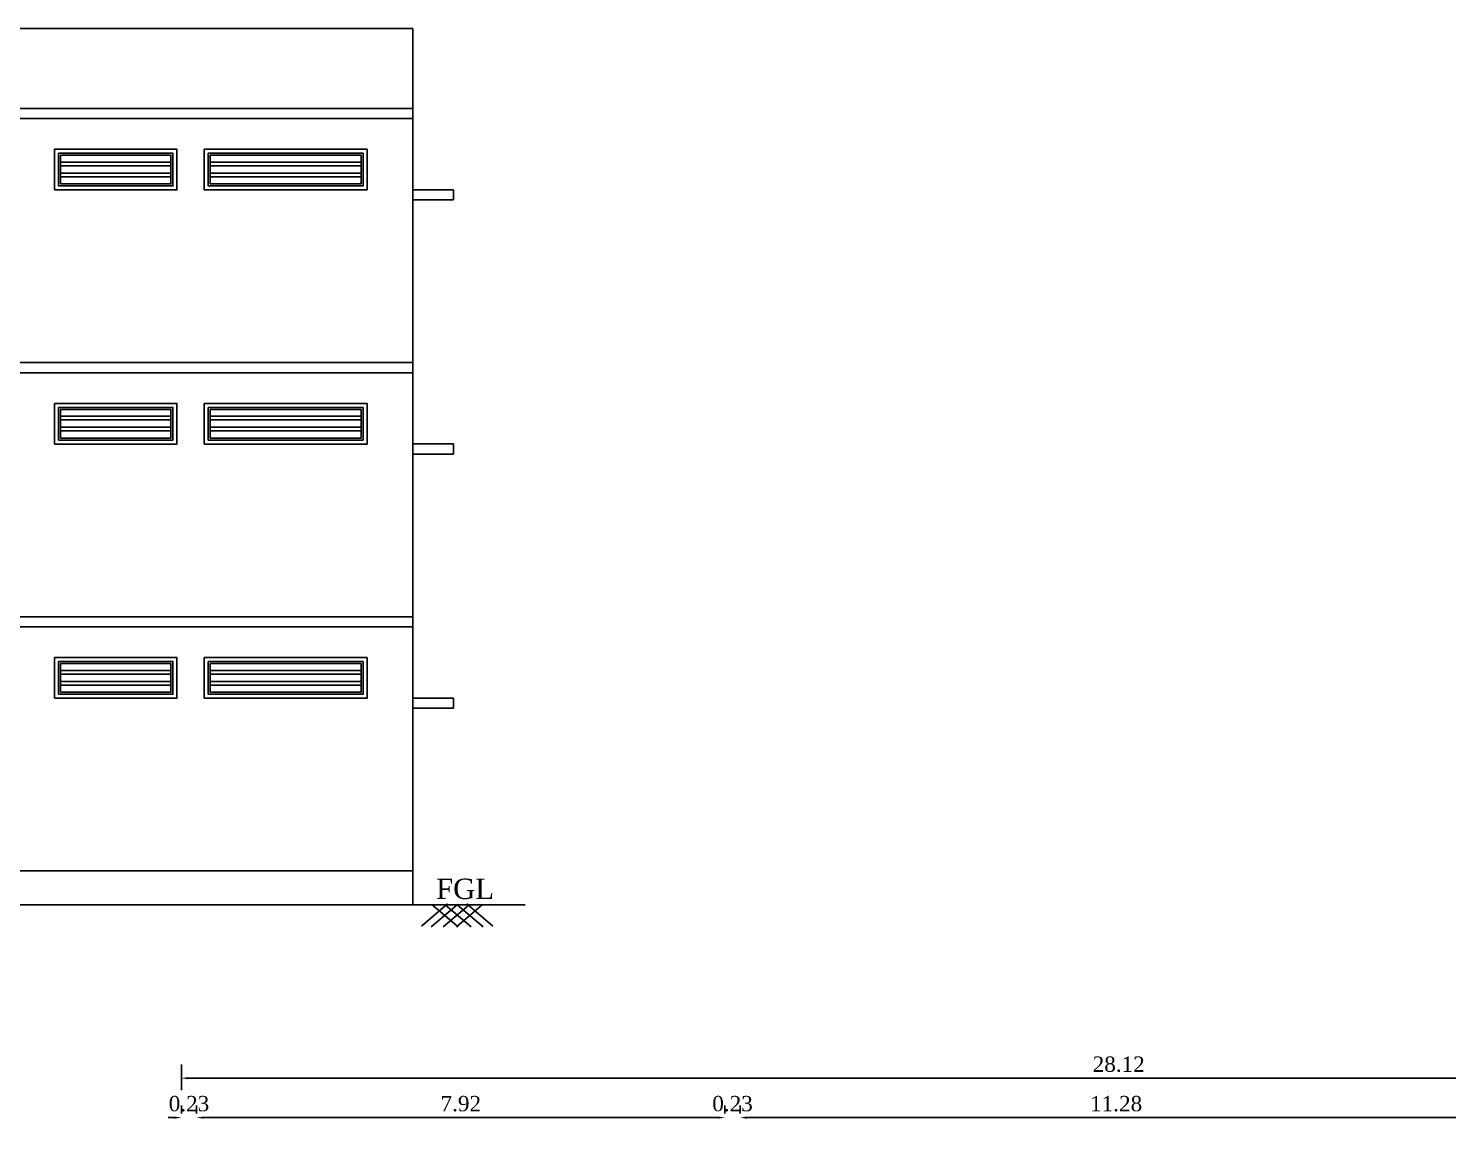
# Model space of a CAD drawing. Header units: metres. Extents: x 3616 to 3987, y 1122 to 1251.
# Drawn here: x 3828.11 to 3849.4, y 1206.18 to 1222.68 of the extents above; entities that cross this region are included whole.
import ezdxf

# ---------------------------------------------------------------- set-up
doc = ezdxf.new("R2010")
doc.units = ezdxf.units.M
doc.styles.add('ANAND', font='times.ttf')
doc.dimstyles.new('V1', dxfattribs={"dimtxt": 0.23, "dimasz": 0.1, "dimexe": 0.18, "dimexo": 0.0625, "dimgap": 0.09, "dimtad": 1, "dimzin": 0, "dimdsep": 46, "dimtxsty": 'ANAND', "dimcen": 0.09, "dimadec": 0, "dimazin": 0, "dimtfac": 1, "dimtix": 1, "dimtofl": 0, "dimtmove": 2, "dimatfit": 0, "dimfxl": 0, "dimtolj": 1, "dimtzin": 0, "dimarcsym": 0})
pattern_1 = [(180, (2231.23695, 2364.53972), (0, -0.165), []), (180, (2231.18195, 2364.59472), (0, -0.165), [])]
pattern_2 = [(180, (2231.23695, 2368.34972), (0, -0.165), []), (180, (2231.18195, 2368.40472), (0, -0.165), [])]
pattern_3 = [(180, (2231.23695, 2372.15972), (0, -0.165), []), (180, (2231.18195, 2372.21472), (0, -0.165), [])]

# ---------------------------------------------------------------- blocks, each defined once
blk = doc.blocks.new('*D118')
at = {"color": 0, "lineweight": -2}
for p, q in [((3830.306, 1206.357), (3830.206, 1206.357)), ((3830.406, 1206.419), (3830.406, 1206.537)), ((3830.634, 1206.419), (3830.634, 1206.537)), ((3830.734, 1206.357), (3830.834, 1206.357))]:
    blk.add_line(p, q, dxfattribs=at)
at = {"color": 0}
for points in [[(3830.306, 1206.373), (3830.306, 1206.34), (3830.406, 1206.357)], [(3830.734, 1206.373), (3830.734, 1206.34), (3830.634, 1206.357)]]:
    blk.add_solid(points, dxfattribs=at)
at = {"layer": 'Defpoints', "color": 0}
for p in [(3830.406, 1206.357), (3830.634, 1206.357), (3830.634, 1206.357)]:
    blk.add_point(p, dxfattribs=at)
at = {"color": 0, "insert": (3830.52, 1206.564), "char_height": 0.23, "attachment_point": 5, "style": 'ANAND'}
blk.add_mtext('\\A1;0.23', dxfattribs=at)
blk = doc.blocks.new('*D119')
at = {"color": 0, "lineweight": -2}
for p, q in [((3830.634, 1206.419), (3830.634, 1206.537)), ((3830.734, 1206.357), (3838.459, 1206.357)), ((3838.559, 1206.419), (3838.559, 1206.537))]:
    blk.add_line(p, q, dxfattribs=at)
at = {"color": 0}
for points in [[(3830.734, 1206.373), (3830.734, 1206.34), (3830.634, 1206.357)], [(3838.459, 1206.373), (3838.459, 1206.34), (3838.559, 1206.357)]]:
    blk.add_solid(points, dxfattribs=at)
at = {"layer": 'Defpoints', "color": 0}
for p in [(3830.634, 1206.357), (3838.559, 1206.357), (3838.559, 1206.357)]:
    blk.add_point(p, dxfattribs=at)
at = {"color": 0, "insert": (3834.597, 1206.564), "char_height": 0.23, "attachment_point": 5, "style": 'ANAND'}
blk.add_mtext('\\A1;7.92', dxfattribs=at)
blk = doc.blocks.new('*D120')
at = {"color": 0, "lineweight": -2}
for p, q in [((3838.459, 1206.357), (3838.359, 1206.357)), ((3838.559, 1206.419), (3838.559, 1206.537)), ((3838.788, 1206.419), (3838.788, 1206.537)), ((3838.888, 1206.357), (3838.988, 1206.357))]:
    blk.add_line(p, q, dxfattribs=at)
at = {"color": 0}
for points in [[(3838.459, 1206.373), (3838.459, 1206.34), (3838.559, 1206.357)], [(3838.888, 1206.373), (3838.888, 1206.34), (3838.788, 1206.357)]]:
    blk.add_solid(points, dxfattribs=at)
at = {"layer": 'Defpoints', "color": 0}
for p in [(3838.559, 1206.357), (3838.788, 1206.357), (3838.788, 1206.357)]:
    blk.add_point(p, dxfattribs=at)
at = {"color": 0, "insert": (3838.673, 1206.564), "char_height": 0.23, "attachment_point": 5, "style": 'ANAND'}
blk.add_mtext('\\A1;0.23', dxfattribs=at)
blk = doc.blocks.new('*D121')
at = {"color": 0, "lineweight": -2}
for p, q in [((3838.788, 1206.419), (3838.788, 1206.537)), ((3838.888, 1206.357), (3849.965, 1206.357)), ((3850.065, 1206.393), (3850.065, 1206.177))]:
    blk.add_line(p, q, dxfattribs=at)
at = {"color": 0}
for points in [[(3838.888, 1206.373), (3838.888, 1206.34), (3838.788, 1206.357)], [(3849.965, 1206.373), (3849.965, 1206.34), (3850.065, 1206.357)]]:
    blk.add_solid(points, dxfattribs=at)
at = {"layer": 'Defpoints', "color": 0}
for p in [(3838.788, 1206.357), (3850.065, 1206.456), (3850.065, 1206.357)]:
    blk.add_point(p, dxfattribs=at)
at = {"color": 0, "insert": (3844.426, 1206.564), "char_height": 0.23, "attachment_point": 5, "style": 'ANAND'}
blk.add_mtext('\\A1;11.28', dxfattribs=at)
blk = doc.blocks.new('*D125')
at = {"color": 0, "lineweight": -2}
for p, q in [((3830.406, 1207.155), (3830.406, 1206.768)), ((3858.523, 1207.155), (3858.523, 1206.768)), ((3830.506, 1206.948), (3858.423, 1206.948))]:
    blk.add_line(p, q, dxfattribs=at)
at = {"color": 0}
for points in [[(3830.506, 1206.964), (3830.506, 1206.931), (3830.406, 1206.948)], [(3858.423, 1206.964), (3858.423, 1206.931), (3858.523, 1206.948)]]:
    blk.add_solid(points, dxfattribs=at)
at = {"layer": 'Defpoints', "color": 0}
for p in [(3830.406, 1207.217), (3858.523, 1207.217), (3858.523, 1206.948)]:
    blk.add_point(p, dxfattribs=at)
at = {"color": 0, "insert": (3844.465, 1207.155), "char_height": 0.23, "attachment_point": 5, "style": 'ANAND'}
blk.add_mtext('\\A1;28.12', dxfattribs=at)

msp = doc.modelspace()

# ---------------------------------------------------------------- hatches: boundary and pattern name
h = msp.add_hatch()
h.set_pattern_fill('ANSI32', color=256, scale=0.44, angle=135)
h.set_pattern_definition(pattern_3)
h.paths.add_polyline_path([(3830.2488, 1220.35317), (3830.2488, 1220.78317), (3828.5944, 1220.78317), (3828.5944, 1220.35317)])
h = msp.add_hatch()
h.set_pattern_fill('ANSI32', color=256, scale=0.44, angle=135)
h.set_pattern_definition(pattern_3)
h.paths.add_polyline_path([(3830.8377, 1220.35317), (3833.1021, 1220.35317), (3833.1021, 1220.78317), (3830.8377, 1220.78317)])
h = msp.add_hatch()
h.set_pattern_fill('ANSI32', color=256, scale=0.44, angle=135)
h.set_pattern_definition(pattern_2)
h.paths.add_polyline_path([(3830.2488, 1216.54317), (3830.2488, 1216.97317), (3828.5944, 1216.97317), (3828.5944, 1216.54317)])
h = msp.add_hatch()
h.set_pattern_fill('ANSI32', color=256, scale=0.44, angle=135)
h.set_pattern_definition(pattern_2)
h.paths.add_polyline_path([(3830.8377, 1216.54317), (3833.1021, 1216.54317), (3833.1021, 1216.97317), (3830.8377, 1216.97317)])
h = msp.add_hatch()
h.set_pattern_fill('ANSI32', color=256, scale=0.44, angle=135)
h.set_pattern_definition(pattern_1)
h.paths.add_polyline_path([(3830.2488, 1212.73317), (3830.2488, 1213.16317), (3828.5944, 1213.16317), (3828.5944, 1212.73317)])
h = msp.add_hatch()
h.set_pattern_fill('ANSI32', color=256, scale=0.44, angle=135)
h.set_pattern_definition(pattern_1)
h.paths.add_polyline_path([(3830.8377, 1212.73317), (3833.1021, 1212.73317), (3833.1021, 1213.16317), (3830.8377, 1213.16317)])

# ---------------------------------------------------------------- linework, layer by layer
for p, q in [((3822.3731, 1222.68477, -0.0324), (3833.8793, 1222.68477, -0.0324)), ((3833.8793, 1209.54677, -0.0324), (3833.8793, 1222.68477, -0.0324)), ((3786.8639, 1221.48477, -0.0324), (3833.8793, 1221.48477, -0.0324)), ((3786.8639, 1221.33237, -0.0324), (3833.8793, 1221.33237, -0.0324)), ((3834.48929, 1220.26557, -0.0324), (3833.8793, 1220.26557, -0.0324)), ((3834.48929, 1220.11318, -0.0324), (3834.48929, 1220.26557, -0.0324)), ((3833.87929, 1220.11318, -0.0324), (3834.48929, 1220.11318, -0.0324)), ((3786.8639, 1217.67477, -0.0324), (3833.8793, 1217.67477, -0.0324)), ((3786.8639, 1217.52237, -0.0324), (3833.8793, 1217.52237, -0.0324)), ((3834.48929, 1216.45557, -0.0324), (3833.8793, 1216.45557, -0.0324)), ((3834.48929, 1216.30318, -0.0324), (3834.48929, 1216.45557, -0.0324)), ((3833.87929, 1216.30318, -0.0324), (3834.48929, 1216.30318, -0.0324)), ((3786.8639, 1213.86477, -0.0324), (3833.8793, 1213.86477, -0.0324)), ((3786.8639, 1213.71237, -0.0324), (3833.8793, 1213.71237, -0.0324)), ((3834.48929, 1212.64557, -0.0324), (3833.8793, 1212.64557, -0.0324)), ((3834.48929, 1212.49318, -0.0324), (3834.48929, 1212.64557, -0.0324)), ((3833.87929, 1212.49318, -0.0324), (3834.48929, 1212.49318, -0.0324)), ((3802.48487, 1210.05477, -0.0324), (3833.8793, 1210.05477, -0.0324)), ((3785.79128, 1209.54677, -0.0324), (3835.56159, 1209.54677, -0.0324))]:
    msp.add_line(p, q)
at = {"lineweight": -2}
for p, q in [((3834.39753, 1209.56014, -0.0324), (3834.00823, 1209.22869, -0.0324)), ((3834.54249, 1209.54677, -0.0324), (3834.15319, 1209.21533, -0.0324)), ((3834.16556, 1209.54677, -0.0324), (3834.55486, 1209.21533, -0.0324)), ((3834.72169, 1209.54677, -0.0324), (3834.33239, 1209.21533, -0.0324)), ((3834.36329, 1209.54677, -0.0324), (3834.75258, 1209.21533, -0.0324)), ((3834.91942, 1209.54677, -0.0324), (3834.53012, 1209.21533, -0.0324)), ((3834.54249, 1209.54677, -0.0324), (3834.93178, 1209.21533, -0.0324)), ((3834.68745, 1209.56014, -0.0324), (3835.07674, 1209.22869, -0.0324))]:
    msp.add_line(p, q, dxfattribs=at)
at = {"elevation": -0.0324}
for points in [[(3828.5044, 1220.26317), (3830.3388, 1220.26317), (3830.3388, 1220.87317), (3828.5044, 1220.87317)], [(3830.7477, 1220.87317), (3833.1921, 1220.87317), (3833.1921, 1220.26317), (3830.7477, 1220.26317)], [(3828.5644, 1220.32317), (3830.2788, 1220.32317), (3830.2788, 1220.81317), (3828.5644, 1220.81317)], [(3828.5944, 1220.35317), (3830.2488, 1220.35317), (3830.2488, 1220.78317), (3828.5944, 1220.78317)], [(3830.8077, 1220.81317), (3833.1321, 1220.81317), (3833.1321, 1220.32317), (3830.8077, 1220.32317)], [(3830.8377, 1220.78317), (3833.1021, 1220.78317), (3833.1021, 1220.35317), (3830.8377, 1220.35317)], [(3828.5044, 1216.45317), (3830.3388, 1216.45317), (3830.3388, 1217.06317), (3828.5044, 1217.06317)], [(3828.5644, 1216.51317), (3830.2788, 1216.51317), (3830.2788, 1217.00317), (3828.5644, 1217.00317)], [(3830.7477, 1217.06317), (3833.1921, 1217.06317), (3833.1921, 1216.45317), (3830.7477, 1216.45317)], [(3830.8077, 1217.00317), (3833.1321, 1217.00317), (3833.1321, 1216.51317), (3830.8077, 1216.51317)], [(3828.5944, 1216.54317), (3830.2488, 1216.54317), (3830.2488, 1216.97317), (3828.5944, 1216.97317)], [(3830.8377, 1216.97317), (3833.1021, 1216.97317), (3833.1021, 1216.54317), (3830.8377, 1216.54317)], [(3828.5044, 1212.64317), (3830.3388, 1212.64317), (3830.3388, 1213.25317), (3828.5044, 1213.25317)], [(3828.5644, 1212.70317), (3830.2788, 1212.70317), (3830.2788, 1213.19317), (3828.5644, 1213.19317)], [(3828.5944, 1212.73317), (3830.2488, 1212.73317), (3830.2488, 1213.16317), (3828.5944, 1213.16317)], [(3830.7477, 1213.25317), (3833.1921, 1213.25317), (3833.1921, 1212.64317), (3830.7477, 1212.64317)], [(3830.8077, 1213.19317), (3833.1321, 1213.19317), (3833.1321, 1212.70317), (3830.8077, 1212.70317)], [(3830.8377, 1213.16317), (3833.1021, 1213.16317), (3833.1021, 1212.73317), (3830.8377, 1212.73317)]]:
    msp.add_lwpolyline(points, close=True, dxfattribs=at)

# ---------------------------------------------------------------- texts
at = {"lineweight": -2, "insert": (3834.66086, 1209.78403, -0.0324), "char_height": 0.3048, "attachment_point": 5, "style": 'ANAND'}
msp.add_mtext('\\A1;FGL', dxfattribs=at)

# ---------------------------------------------------------------- dimensions: what is measured, and where the dimension line sits
for base, p1, p2, picture, middle in [((3858.52343, 1206.9477, -0.0324), (3830.40563, 1207.21735, -0.0324), (3858.52343, 1207.21735, -0.0324), '*D125', (3844.46453, 1207.15502, -0.0324)), ((3830.63423, 1206.35665, -0.0324), (3830.40563, 1206.35665, -0.0324), (3830.63423, 1206.35665, -0.0324), '*D118', (3830.51993, 1206.56397, -0.0324)), ((3838.55903, 1206.35665, -0.0324), (3830.63423, 1206.35665, -0.0324), (3838.55903, 1206.35665, -0.0324), '*D119', (3834.59663, 1206.56397, -0.0324)), ((3838.78763, 1206.35665, -0.0324), (3838.55903, 1206.35665, -0.0324), (3838.78763, 1206.35665, -0.0324), '*D120', (3838.67333, 1206.56397, -0.0324)), ((3850.06523, 1206.35665, -0.0324), (3838.78763, 1206.35665, -0.0324), (3850.06523, 1206.45557, -0.0324), '*D121', (3844.42643, 1206.56397, -0.0324))]:
    dim = msp.add_linear_dim(base=base, p1=p1, p2=p2, dimstyle='V1')
    dim.commit()
    dim.dimension.update_dxf_attribs({"geometry": picture, "text_midpoint": middle})

doc.saveas('drawing.dxf')
